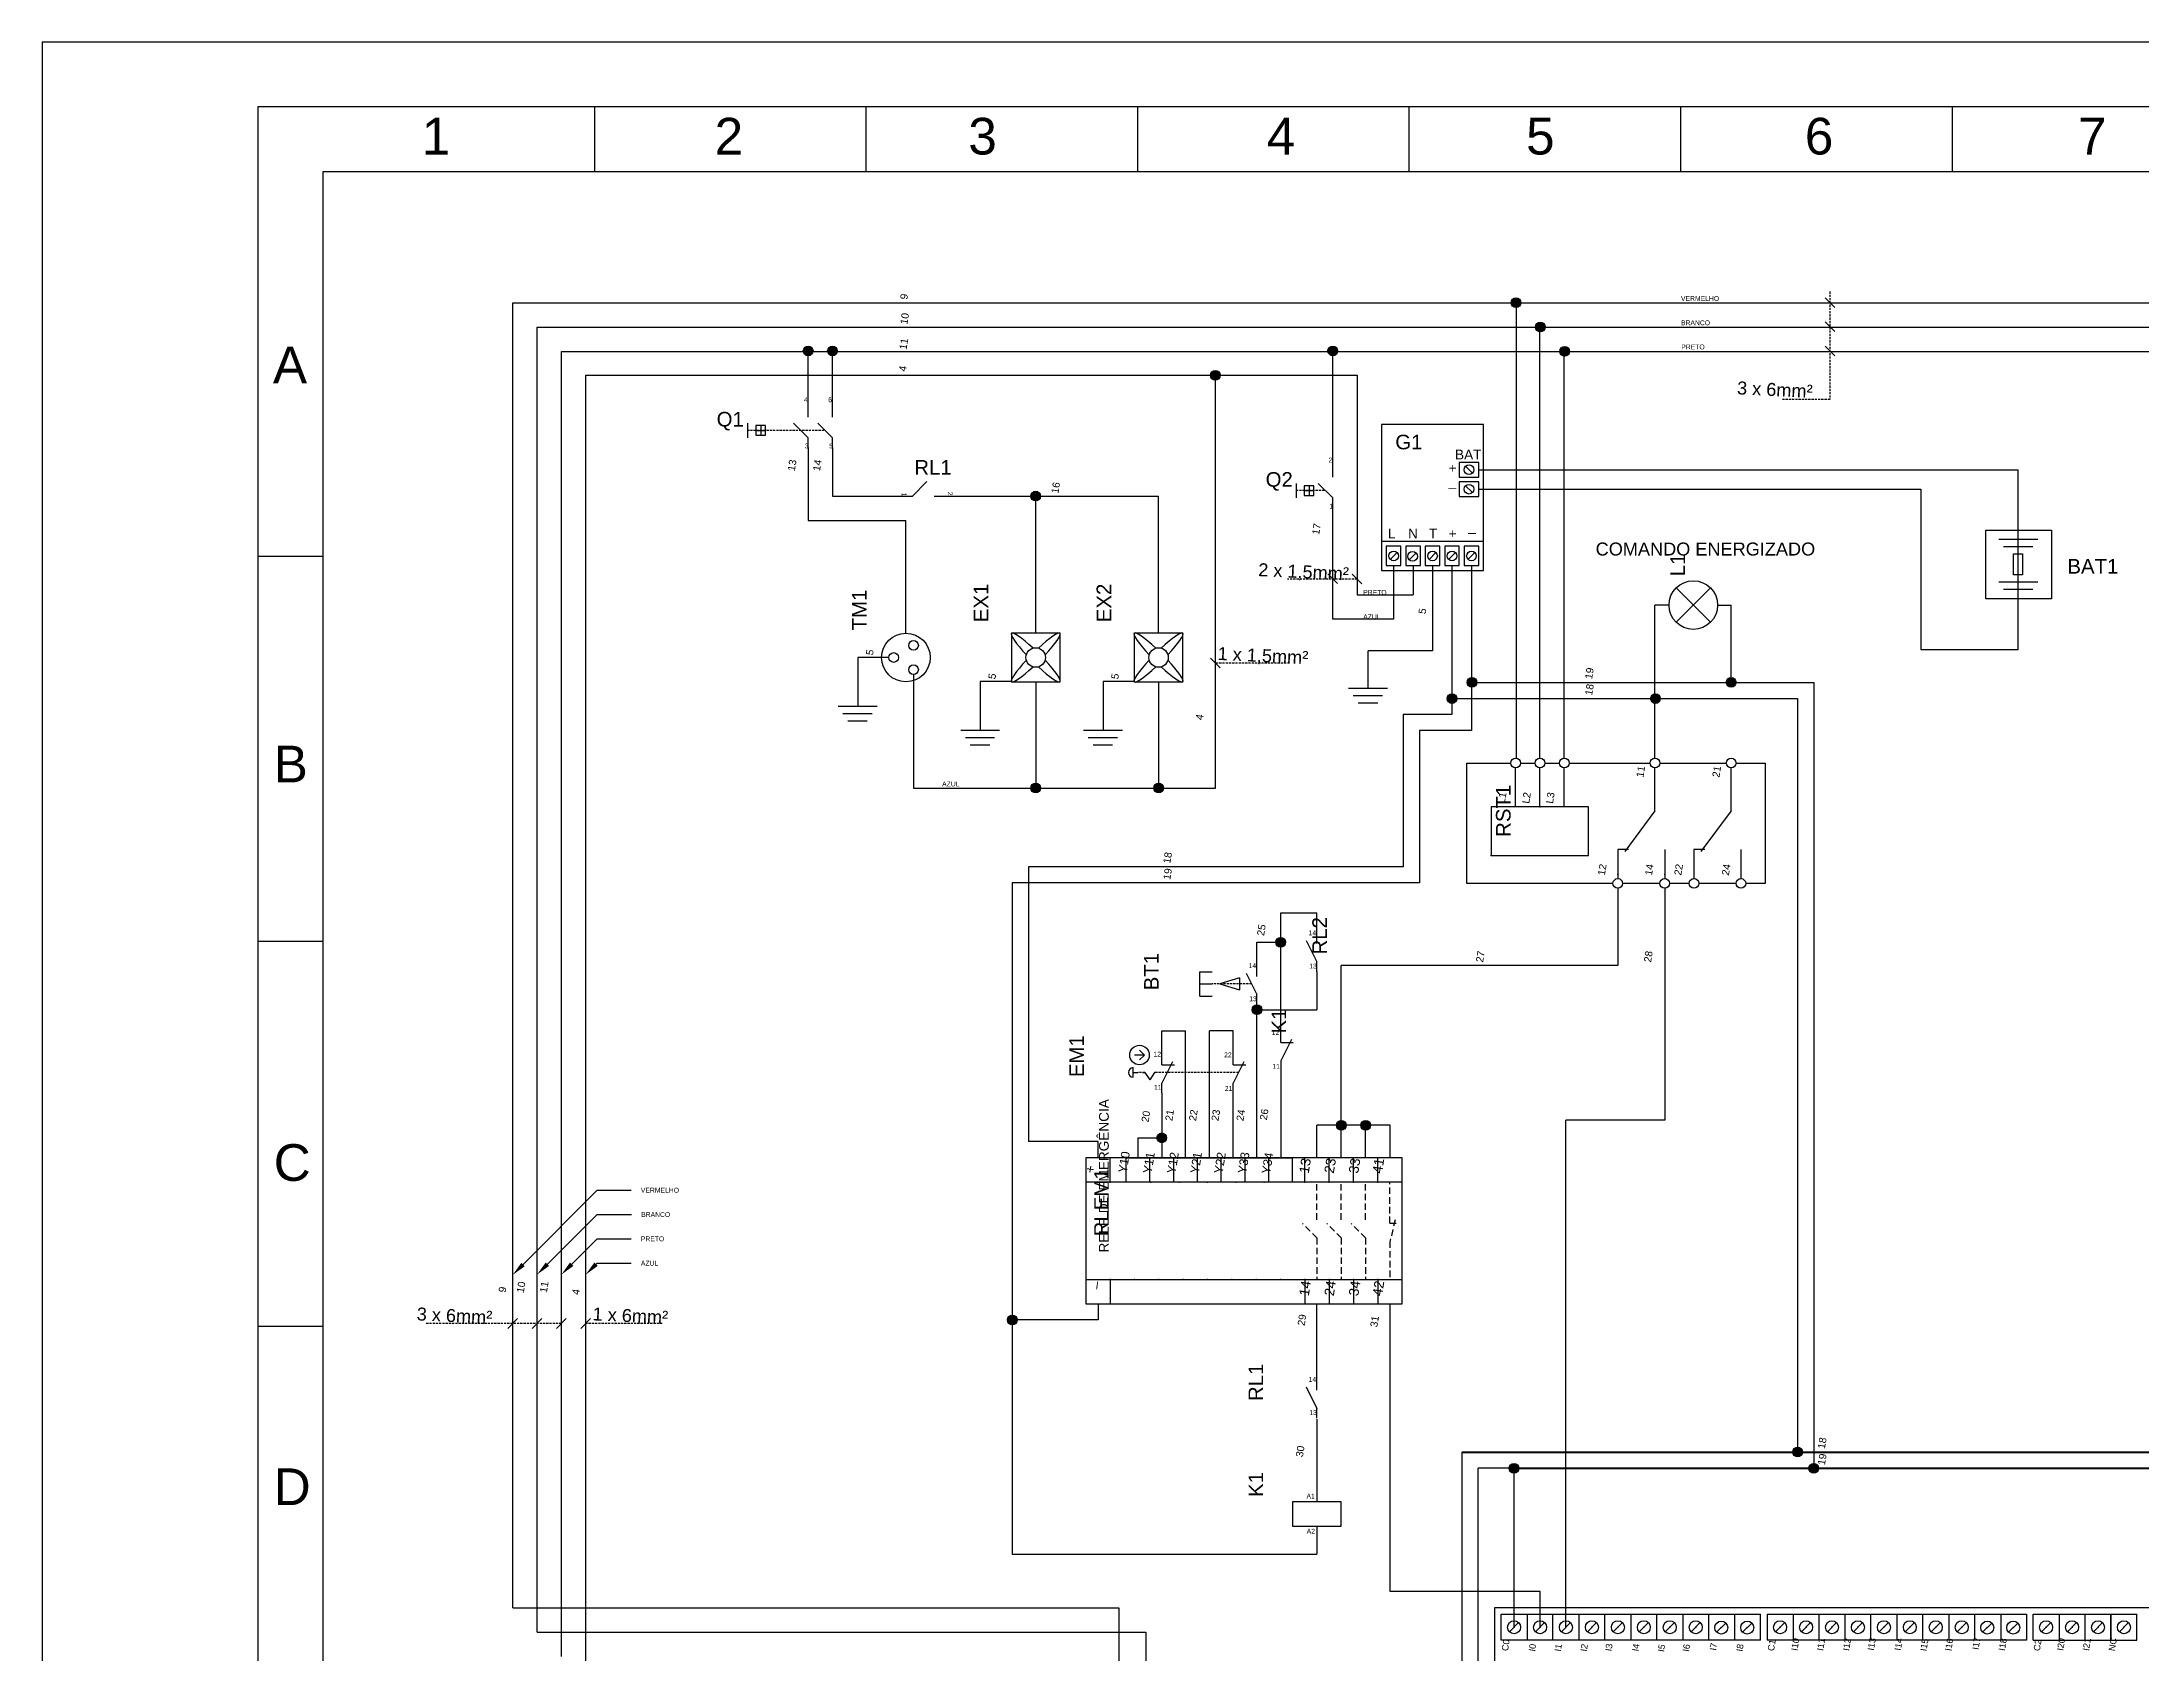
# Model space of a CAD drawing. Header units: millimetres. Extents: x 100 to 940, y 100 to 694.
# Drawn here: x 100 to 585.5, y 321.3 to 693.9 of the extents above; entities that cross this region are included whole.
import ezdxf
from ezdxf import colors
from ezdxf.entities.mleader import LeaderData, LeaderLine
from ezdxf.enums import TextEntityAlignment as Align
from ezdxf.math import Vec2, Vec3

# ---------------------------------------------------------------- set-up
doc = ezdxf.new("R2010")
doc.units = ezdxf.units.MM
doc.linetypes.add('DASHED', pattern=[0.75, 0.5, -0.25])
doc.styles.add('Annotative', font='Arial Regular.ttf')
doc.styles.add('Notes', font='Arial Regular.ttf', dxfattribs={"height": 3})

msp = doc.modelspace()

# ---------------------------------------------------------------- hatches: boundary and pattern name
for points in [[(441.92, 633.66, 1), (439.67, 633.66, 1)], [(447.54, 628.04, 1), (445.29, 628.04, 1)], [(278.25, 622.53, 1), (276, 622.53, 1)], [(283.88, 622.53, 1), (281.63, 622.53, 1)], [(399.54, 622.53, 1), (397.29, 622.53, 1)], [(453.17, 622.41, 1), (450.92, 622.41, 1)], [(372.41, 616.9, 1), (370.16, 616.9, 1)], [(330.86, 588.96, 1), (328.61, 588.96, 1)], [(431.72, 545.91, 1), (429.47, 545.91, 1)], [(491.64, 545.91, 1), (489.39, 545.91, 1)], [(427.11, 542.16, 1), (424.86, 542.16, 1)], [(474.15, 542.16, 1), (471.9, 542.16, 1)], [(330.86, 521.48, 1), (328.61, 521.48, 1)], [(359.27, 521.48, 1), (357.02, 521.48, 1)], [(387.51, 485.81, 1), (385.26, 485.81, 1)], [(382.01, 470.23, 1), (379.76, 470.23, 1)], [(401.51, 443.52, 1), (399.26, 443.52, 1)], [(407.14, 443.52, 1), (404.89, 443.52, 1)], [(360.01, 440.61, 1), (357.76, 440.61, 1)], [(325.44, 398.52, 1), (323.19, 398.52, 1)], [(506.99, 367.97, 1), (504.74, 367.97, 1)], [(441.45, 364.22, 1), (439.2, 364.22, 1)], [(510.74, 364.22, 1), (508.49, 364.22, 1)]]:
    msp.add_hatch(color=256).paths.add_polyline_path(points)

# ---------------------------------------------------------------- linework, layer by layer
for p, q in [((227.78, 664), (227.78, 679)), ((290.56, 664), (290.56, 679)), ((353.33, 664), (353.33, 679)), ((416.11, 664), (416.11, 679)), ((478.89, 664), (478.89, 679)), ((541.67, 664), (541.67, 679)), ((208.82, 633.66), (630.09, 633.66)), ((208.82, 331.94), (208.82, 633.66)), ((440.79, 633.66), (440.79, 528.37)), ((512.24, 634.79), (514.49, 632.54)), ((214.45, 628.04), (635.72, 628.04)), ((214.45, 326.32), (214.45, 628.04)), ((446.31, 528.38), (446.31, 628.04)), ((512.24, 629.28), (514.49, 627.03)), ((220.07, 622.41), (641.34, 622.41)), ((220.07, 320.69), (220.07, 622.41)), ((277.13, 610.6), (277.13, 622.53)), ((282.75, 610.6), (282.75, 622.53)), ((398.42, 593.31), (398.42, 622.53)), ((451.93, 528.38), (451.93, 622.41)), ((512.24, 623.65), (514.49, 621.4)), ((225.7, 184.53), (225.7, 616.9)), ((225.7, 616.9), (404.04, 616.9)), ((371.28, 521.48), (371.28, 616.9)), ((404.04, 616.9), (404.04, 566.14)), ((277.13, 607.23), (277.13, 610.6)), ((282.75, 607.23), (282.75, 610.6)), ((263.07, 605.83), (263.07, 602.46)), ((265.05, 604.14), (267.3, 604.14)), ((266.17, 605.27), (266.17, 603.02)), ((277.13, 602.46), (273.75, 605.83)), ((277.13, 600.21), (277.13, 602.46)), ((282.75, 602.46), (279.38, 605.83)), ((282.75, 600.21), (282.75, 602.46)), ((277.13, 600.21), (277.13, 583.34)), ((282.75, 600.21), (282.75, 588.96)), ((301.23, 588.96), (304.6, 592.34)), ((430.71, 594.26), (429.12, 595.85)), ((432.17, 595.06), (556.86, 595.06)), ((556.86, 553.53), (556.86, 595.06)), ((282.75, 588.96), (298.98, 588.96)), ((298.98, 588.96), (301.23, 588.96)), ((306.29, 588.96), (358.14, 588.96)), ((329.74, 557.28), (329.74, 588.96)), ((358.14, 557.28), (358.14, 588.96)), ((389.98, 591.91), (389.98, 588.54)), ((391.8, 590.22), (394.05, 590.22)), ((392.92, 591.35), (392.92, 589.1)), ((398.42, 588.54), (395.04, 591.91)), ((398.42, 586.29), (398.42, 588.54)), ((430.72, 589.76), (429.13, 591.35)), ((432.17, 590.56), (534.37, 590.56)), ((534.37, 590.56), (534.37, 553.53)), ((277.13, 583.34), (299.72, 583.34)), ((299.72, 557.28), (299.72, 583.34)), ((398.42, 560.51), (398.42, 586.29)), ((409.67, 578.51), (433.29, 578.51)), ((552.41, 578.97), (561.41, 578.97)), ((165, 575), (150, 575)), ((411.69, 574.34), (413.28, 575.93)), ((414.17, 572.89), (414.17, 574.01)), ((416.07, 574.23), (417.66, 575.82)), ((420.69, 574.34), (422.28, 575.93)), ((425.19, 574.34), (426.78, 575.93)), ((429.69, 574.35), (431.28, 575.94)), ((553.48, 577.28), (560.23, 577.28)), ((397.29, 571.02), (399.54, 568.77)), ((402.92, 570.91), (405.17, 568.66)), ((412.48, 572.89), (412.48, 560.51)), ((416.98, 572.89), (416.98, 566.14)), ((421.48, 572.89), (421.48, 553.21)), ((425.98, 572.89), (425.98, 542.16)), ((430.48, 572.89), (430.48, 545.91)), ((552.41, 569.11), (561.41, 569.11)), ((404.04, 566.14), (416.98, 566.14)), ((472.91, 528.38), (472.91, 563.76)), ((476.14, 563.76), (472.91, 563.76)), ((485.75, 567.74), (477.79, 559.79)), ((477.79, 567.74), (485.75, 559.79)), ((487.39, 563.76), (490.52, 563.76)), ((490.52, 546.07), (490.52, 563.76)), ((553.48, 567.43), (560.23, 567.43)), ((412.48, 560.51), (398.42, 560.51)), ((534.37, 553.53), (556.86, 553.53)), ((295.77, 551.63), (288.6, 551.63)), ((288.6, 551.63), (288.6, 540.38)), ((370.16, 551.5), (372.41, 549.25)), ((421.48, 553.21), (406.59, 553.21)), ((406.59, 544.55), (406.59, 553.21)), ((301.49, 547.71), (301.49, 521.48)), ((324.07, 546.1), (316.9, 546.1)), ((316.9, 546.1), (316.9, 534.85)), ((329.74, 546.03), (329.74, 521.48)), ((352.47, 546.1), (345.3, 546.1)), ((345.3, 546.1), (345.3, 534.85)), ((358.14, 546.03), (358.14, 521.48)), ((402.09, 544.55), (411.09, 544.55)), ((430.48, 545.91), (509.62, 545.91)), ((430.48, 545.91), (430.48, 534.75)), ((509.62, 545.91), (509.62, 364.22)), ((284.1, 540.38), (293.1, 540.38)), ((403.16, 542.86), (409.91, 542.86)), ((404.3, 541.17), (408.8, 541.17)), ((425.98, 542.16), (505.87, 542.16)), ((425.98, 542.16), (425.98, 538.5)), ((505.87, 542.16), (505.87, 367.97)), ((285.17, 538.69), (291.92, 538.69)), ((286.31, 537.01), (290.81, 537.01)), ((312.4, 534.85), (321.4, 534.85)), ((340.8, 534.85), (349.8, 534.85)), ((425.98, 538.5), (414.71, 538.5)), ((414.71, 538.5), (414.71, 503.28)), ((430.48, 534.75), (418.46, 534.75)), ((418.46, 534.75), (418.46, 499.53)), ((313.47, 533.16), (320.22, 533.16)), ((314.6, 531.47), (319.1, 531.47)), ((341.87, 533.16), (348.62, 533.16)), ((343.01, 531.47), (347.51, 531.47)), ((440.68, 517.13), (440.68, 526.13)), ((446.31, 517.13), (446.31, 526.13)), ((451.93, 517.13), (451.93, 526.13)), ((472.91, 516.24), (472.91, 526.13)), ((490.52, 516.24), (490.52, 526.13)), ((301.49, 521.48), (371.28, 521.48)), ((472.91, 516.24), (465.9, 506.77)), ((490.52, 516.24), (483.5, 506.77)), ((466.82, 507.3), (464.31, 507.3)), ((464.31, 507.3), (464.31, 500.55)), ((475.16, 507.3), (475.16, 500.55)), ((484.43, 507.3), (481.91, 507.3)), ((481.91, 507.3), (481.91, 500.55)), ((492.77, 507.3), (492.77, 500.55)), ((414.71, 503.28), (328.07, 503.28)), ((328.07, 503.28), (328.07, 439.77)), ((418.46, 499.53), (324.32, 499.53)), ((324.32, 499.53), (324.32, 398.52)), ((464.31, 498.3), (464.31, 480.44)), ((475.16, 498.3), (475.16, 444.66)), ((386.39, 485.81), (386.39, 492.65)), ((386.39, 492.65), (394.76, 492.65)), ((394.76, 487.76), (394.76, 492.65)), ((165, 486), (150, 486)), ((380.89, 480.18), (380.89, 485.81)), ((380.89, 485.81), (386.39, 485.81)), ((386.39, 464.87), (386.39, 485.81)), ((392.28, 486.24), (394.76, 481.29)), ((394.76, 485.51), (394.76, 487.76)), ((394.76, 485.51), (394.76, 487.76)), ((394.76, 479.04), (394.76, 481.29)), ((367.71, 473.38), (367.71, 479.01)), ((367.71, 479.01), (370.52, 479.01)), ((367.71, 476.19), (370.52, 476.19)), ((376.84, 477.6), (372.34, 476.19)), ((372.34, 476.19), (376.84, 474.79)), ((376.84, 477.6), (376.84, 474.79)), ((378.41, 478.67), (380.89, 473.72)), ((380.89, 477.93), (380.89, 480.18)), ((380.89, 477.93), (380.89, 480.18)), ((394.76, 479.04), (394.76, 470.23)), ((464.31, 480.44), (400.39, 480.44)), ((400.39, 436.02), (400.39, 480.44)), ((367.71, 473.38), (370.52, 473.38)), ((380.89, 471.47), (380.89, 473.72)), ((380.89, 436.02), (380.89, 471.47)), ((380.89, 470.23), (394.76, 470.23)), ((358.89, 459.71), (358.89, 465.34)), ((358.89, 465.34), (364.39, 465.34)), ((364.39, 436.02), (364.39, 465.34)), ((369.89, 436.02), (369.89, 465.34)), ((375.39, 465.34), (369.89, 465.34)), ((375.39, 459.71), (375.39, 465.34)), ((386.39, 462.62), (386.39, 464.87)), ((388.87, 463.36), (386.39, 458.4)), ((386.39, 462.62), (389.29, 462.62)), ((352.28, 454.6), (352.28, 456.85)), ((354.86, 459.75), (352.61, 459.75)), ((354.86, 459.75), (353.73, 460.88)), ((354.86, 459.75), (353.73, 458.63)), ((358.89, 457.46), (358.89, 459.71)), ((358.89, 457.46), (358.89, 459.71)), ((361.37, 458.2), (358.89, 453.25)), ((358.89, 457.46), (361.79, 457.46)), ((375.39, 457.46), (375.39, 459.71)), ((377.87, 458.2), (375.39, 453.25)), ((375.39, 457.46), (378.29, 457.46)), ((386.39, 458.4), (386.39, 436.02)), ((352.28, 455.72), (353.41, 455.72)), ((354.41, 455.72), (354.98, 455.72)), ((354.98, 455.72), (356.1, 454.04)), ((357.23, 455.72), (356.1, 454.04)), ((357.79, 455.72), (357.23, 455.72)), ((358.89, 451), (358.89, 453.25)), ((375.39, 451), (375.39, 453.25)), ((375.39, 436.02), (375.39, 453.25)), ((358.89, 451), (358.89, 436.02)), ((411.72, 443.52), (394.76, 443.52)), ((394.76, 436.02), (394.76, 443.52)), ((406.01, 436.02), (406.01, 443.52)), ((411.72, 436.02), (411.72, 443.52)), ((452.33, 339.48), (452.33, 444.66)), ((475.16, 444.66), (452.33, 444.66)), ((344.14, 439.77), (328.07, 439.77)), ((344.14, 436.02), (344.14, 439.77)), ((353.39, 436.02), (353.39, 440.61)), ((353.39, 440.61), (358.89, 440.61)), ((346.95, 436.02), (341.33, 436.02)), ((346.95, 430.4), (346.95, 436.02)), ((350.64, 430.4), (350.64, 436.02)), ((350.64, 436.02), (356.14, 436.02)), ((356.14, 430.4), (356.14, 436.02)), ((356.14, 436.02), (361.64, 436.02)), ((361.64, 430.4), (361.64, 436.02)), ((361.64, 436.02), (367.14, 436.02)), ((367.14, 430.4), (367.14, 436.02)), ((367.14, 436.02), (372.64, 436.02)), ((372.64, 430.4), (372.64, 436.02)), ((372.64, 436.02), (378.14, 436.02)), ((378.14, 430.4), (378.14, 436.02)), ((378.14, 436.02), (383.64, 436.02)), ((383.64, 430.4), (383.64, 436.02)), ((383.64, 436.02), (389.14, 436.02)), ((389.14, 430.4), (389.14, 436.02)), ((391.95, 430.4), (391.95, 436.02)), ((397.58, 430.4), (397.58, 436.02)), ((403.2, 430.4), (403.2, 436.02)), ((408.83, 430.4), (408.83, 436.02)), ((414.45, 430.4), (341.33, 430.4)), ((349.76, 430.4), (349.76, 430.4)), ((389.14, 430.4), (389.14, 430.4)), ((341.33, 407.9), (414.45, 407.9)), ((346.95, 407.9), (346.95, 402.27)), ((391.95, 407.9), (391.95, 402.27)), ((397.58, 407.9), (397.58, 402.27)), ((403.2, 407.9), (403.2, 402.27)), ((408.83, 407.9), (408.83, 402.27)), ((209.95, 398.82), (207.7, 396.57)), ((215.57, 398.82), (213.32, 396.57)), ((221.2, 398.82), (218.95, 396.57)), ((226.82, 398.82), (224.57, 396.57)), ((344.14, 398.52), (324.32, 398.52)), ((324.32, 398.52), (324.32, 344.38)), ((341.33, 402.27), (346.95, 402.27)), ((344.14, 402.27), (344.14, 398.52)), ((394.76, 384.53), (394.76, 402.27)), ((411.69, 335.73), (411.69, 402.27)), ((165, 397), (150, 397)), ((394.76, 382.28), (394.76, 384.53)), ((394.76, 382.28), (394.76, 384.53)), ((392.28, 383.02), (394.76, 378.06)), ((394.76, 375.81), (394.76, 378.06)), ((394.76, 375.57), (394.76, 365.09)), ((394.76, 365.09), (394.76, 356.43)), ((428.31, 219.48), (428.31, 367.97)), ((440.33, 364.22), (432.06, 364.22)), ((432.06, 223.23), (432.06, 364.22)), ((440.33, 327.48), (440.33, 364.22)), ((394.76, 350.81), (394.76, 344.38)), ((324.32, 344.38), (394.76, 344.38)), ((446.33, 335.73), (411.69, 335.73)), ((446.33, 331.98), (446.33, 335.73)), ((452.33, 331.98), (452.33, 339.48)), ((208.82, 331.94), (348.94, 331.94)), ((348.94, 331.94), (348.94, 238.54)), ((437.33, 330.48), (497.33, 330.48)), ((437.33, 324.48), (437.33, 330.48)), ((443.33, 330.48), (443.33, 324.48)), ((446.33, 327.48), (446.33, 331.98)), ((449.33, 324.48), (449.33, 330.48)), ((452.33, 327.48), (452.33, 331.98)), ((455.33, 330.48), (455.33, 324.48)), ((461.33, 324.48), (461.33, 330.48)), ((467.33, 330.48), (467.33, 324.48)), ((473.33, 324.48), (473.33, 330.48)), ((479.33, 330.48), (479.33, 324.48)), ((485.33, 324.48), (485.33, 330.48)), ((491.33, 330.48), (491.33, 324.48)), ((497.33, 324.48), (497.33, 330.48)), ((498.83, 330.48), (498.83, 324.48)), ((498.83, 330.48), (558.83, 330.48)), ((504.83, 330.48), (504.83, 324.48)), ((510.83, 324.48), (510.83, 330.48)), ((516.83, 330.48), (516.83, 324.48)), ((522.83, 324.48), (522.83, 330.48)), ((528.83, 330.48), (528.83, 324.48)), ((534.83, 324.48), (534.83, 330.48)), ((540.83, 330.48), (540.83, 324.48)), ((546.83, 324.48), (546.83, 330.48)), ((552.83, 330.48), (552.83, 324.48)), ((558.83, 330.48), (558.83, 324.48)), ((560.33, 324.48), (560.33, 330.48)), ((560.33, 330.48), (584.33, 330.48)), ((566.33, 330.48), (566.33, 324.48)), ((572.33, 324.48), (572.33, 330.48)), ((578.33, 330.48), (578.33, 324.48)), ((578.33, 324.48), (578.33, 330.48)), ((584.33, 324.48), (584.33, 330.48)), ((214.45, 326.32), (355.19, 326.32)), ((355.19, 326.32), (355.19, 232.92)), ((439.27, 326.42), (441.39, 328.54)), ((445.27, 326.42), (447.39, 328.54)), ((451.27, 326.42), (453.39, 328.54)), ((457.27, 326.42), (459.39, 328.54)), ((463.27, 326.42), (465.39, 328.54)), ((469.27, 326.42), (471.39, 328.54)), ((475.27, 326.42), (477.39, 328.54)), ((481.27, 326.42), (483.39, 328.54)), ((487.16, 326.32), (489.29, 328.44)), ((493.16, 326.32), (495.29, 328.44)), ((500.77, 326.42), (502.89, 328.54)), ((506.77, 326.42), (508.89, 328.54)), ((512.77, 326.42), (514.89, 328.54)), ((518.77, 326.42), (520.89, 328.54)), ((524.77, 326.42), (526.89, 328.54)), ((530.77, 326.42), (532.89, 328.54)), ((536.77, 326.42), (538.89, 328.54)), ((542.77, 326.42), (544.89, 328.54)), ((548.66, 326.32), (550.79, 328.44)), ((554.66, 326.32), (556.79, 328.44)), ((562.27, 326.42), (564.39, 328.54)), ((568.27, 326.42), (570.39, 328.54)), ((574.27, 326.42), (576.39, 328.54)), ((580.27, 326.42), (582.39, 328.54)), ((497.33, 324.48), (437.33, 324.48)), ((558.83, 324.48), (498.83, 324.48)), ((560.33, 324.48), (584.33, 324.48))]:
    msp.add_line(p, q)
at = {"linetype": 'DASHED'}
for p, q in [((513.36, 636.25), (513.36, 611.28)), ((513.36, 611.28), (502.11, 611.28)), ((280.78, 604.14), (263.07, 604.14)), ((396.45, 590.22), (389.98, 590.22)), ((404.04, 569.78), (387.96, 569.78)), ((388.42, 550.38), (371.28, 550.38)), ((379.65, 476.19), (370.52, 476.19)), ((354.98, 455.72), (353.41, 455.72)), ((376.63, 455.72), (357.79, 455.72)), ((220.07, 397.69), (188.56, 397.69)), ((243.38, 397.69), (225.7, 397.69))]:
    msp.add_line(p, q, dxfattribs=at)
at = {"linetype": 'DASHED', "ltscale": 3}
for p, q in [((394.76, 421.68), (394.76, 430.4)), ((400.39, 421.68), (400.39, 430.4)), ((406.01, 421.68), (406.01, 430.4)), ((411.64, 420.89), (411.64, 430.4)), ((394.76, 417.46), (391.39, 420.83)), ((400.39, 417.46), (397.01, 420.83)), ((406.01, 417.46), (402.64, 420.83)), ((412.84, 421.63), (411.64, 416.67)), ((411.64, 420.89), (413.09, 420.89)), ((394.76, 417.46), (394.76, 407.9)), ((400.39, 417.46), (400.39, 407.9)), ((406.01, 417.46), (406.01, 407.9)), ((411.64, 416.67), (411.64, 407.9))]:
    msp.add_line(p, q, dxfattribs=at)
at = {"lineweight": 50}
for p, q in [((428.31, 367.97), (672.67, 367.97)), ((440.33, 364.22), (670.79, 364.22))]:
    msp.add_line(p, q, dxfattribs=at)
for points in [[(100, 100), (940, 100), (940, 693.94), (100, 693.94)], [(150, 679), (925, 679), (925, 115), (150, 115)], [(165, 664), (730, 664), (730, 130), (165, 130)], [(549.42, 581.1), (564.6, 581.1), (564.6, 565.23), (549.42, 565.23)], [(555.83, 575.58), (557.89, 575.58), (557.89, 570.8), (555.83, 570.8)], [(435.81, 226.98), (630.88, 226.98), (630.88, 331.98), (435.81, 331.98)]]:
    msp.add_lwpolyline(points, close=True)
at = {"lineweight": 30}
for points in [[(265.05, 603.02), (267.3, 603.02), (267.3, 605.27), (265.05, 605.27)], [(409.67, 571.76), (433.29, 571.76), (433.29, 605.51), (409.67, 605.51)], [(432.17, 593.37), (432.17, 596.74), (427.67, 596.74), (427.67, 593.37)], [(391.8, 589.1), (394.05, 589.1), (394.05, 591.35), (391.8, 591.35)], [(432.17, 588.87), (432.17, 592.24), (427.67, 592.24), (427.67, 588.87)], [(410.79, 572.89), (414.17, 572.89), (414.17, 577.39), (410.79, 577.39)], [(415.29, 572.89), (418.67, 572.89), (418.67, 577.39), (415.29, 577.39)], [(419.79, 572.89), (423.17, 572.89), (423.17, 577.39), (419.79, 577.39)], [(424.29, 572.89), (427.67, 572.89), (427.67, 577.39), (424.29, 577.39)], [(428.79, 572.89), (432.17, 572.89), (432.17, 577.39), (428.79, 577.39)], [(324.11, 546.03), (335.36, 546.03), (335.36, 557.28), (324.11, 557.28)], [(352.52, 546.03), (363.77, 546.03), (363.77, 557.28), (352.52, 557.28)], [(435.06, 505.88), (457.56, 505.88), (457.56, 517.13), (435.06, 517.13)], [(341.33, 402.27), (414.45, 402.27), (414.45, 436.02), (341.33, 436.02)], [(389.14, 350.81), (400.39, 350.81), (400.39, 356.43), (389.14, 356.43)]]:
    msp.add_lwpolyline(points, close=True, dxfattribs=at)
for points in [[(463.18, 499.42), (429.43, 499.42), (429.43, 527.25), (439.56, 527.25)], [(441.81, 527.25), (445.18, 527.25)], [(447.43, 527.25), (450.81, 527.25)], [(453.06, 527.25), (471.79, 527.25)], [(474.04, 527.25), (489.39, 527.25)], [(491.64, 527.25), (498.39, 527.25), (498.39, 499.42), (493.89, 499.42)], [(474.04, 499.42), (465.43, 499.42)], [(480.79, 499.42), (476.29, 499.42)], [(491.64, 499.42), (483.04, 499.42)]]:
    msp.add_lwpolyline(points, dxfattribs=at)
for centre, radius in [((440.79, 633.66), 1.12), ((446.42, 628.04), 1.12), ((277.13, 622.53), 1.12), ((282.75, 622.53), 1.12), ((398.42, 622.53), 1.12), ((452.04, 622.41), 1.12), ((371.28, 616.9), 1.12), ((329.74, 588.96), 1.12), ((430.59, 545.91), 1.12), ((490.52, 545.91), 1.12), ((425.98, 542.16), 1.12), ((473.02, 542.16), 1.12), ((329.74, 521.48), 1.12), ((358.14, 521.48), 1.12), ((386.39, 485.81), 1.12), ((380.89, 470.23), 1.12), ((400.39, 443.52), 1.12), ((406.01, 443.52), 1.12), ((358.89, 440.61), 1.12), ((324.32, 398.52), 1.12), ((505.87, 367.97), 1.12), ((440.33, 364.22), 1.12), ((509.62, 364.22), 1.12), ((440.33, 327.48), 1.5), ((446.33, 327.48), 1.5), ((452.33, 327.48), 1.5), ((458.33, 327.48), 1.5), ((464.33, 327.48), 1.5), ((470.33, 327.48), 1.5), ((476.33, 327.48), 1.5), ((482.33, 327.48), 1.5), ((488.23, 327.38), 1.5), ((494.23, 327.38), 1.5), ((501.83, 327.48), 1.5), ((507.83, 327.48), 1.5), ((513.83, 327.48), 1.5), ((519.83, 327.48), 1.5), ((525.83, 327.48), 1.5), ((531.83, 327.48), 1.5), ((537.83, 327.48), 1.5), ((543.83, 327.48), 1.5), ((549.73, 327.38), 1.5), ((555.73, 327.38), 1.5), ((563.33, 327.48), 1.5), ((569.33, 327.48), 1.5), ((575.33, 327.48), 1.5), ((581.33, 327.48), 1.5)]:
    msp.add_circle(centre, radius)
for centre, radius in [((429.92, 595.06), 1.12), ((429.92, 590.56), 1.12), ((412.48, 575.14), 1.12), ((416.86, 575.02), 1.12), ((421.48, 575.14), 1.12), ((425.98, 575.14), 1.12), ((430.48, 575.14), 1.12), ((481.77, 563.76), 5.62), ((299.72, 551.65), 5.62), ((301.49, 554.46), 1.12), ((329.74, 551.65), 2.25), ((358.14, 551.65), 2.25), ((296.89, 551.65), 1.12), ((301.49, 548.84), 1.12), ((440.68, 527.25), 1.12), ((446.31, 527.25), 1.12), ((451.93, 527.25), 1.12), ((472.91, 527.25), 1.12), ((490.52, 527.25), 1.12), ((464.31, 499.42), 1.12), ((475.16, 499.42), 1.12), ((481.91, 499.42), 1.12), ((492.77, 499.42), 1.12), ((353.73, 459.75), 2.25)]:
    msp.add_circle(centre, radius, dxfattribs=at)
msp.add_arc((352.28, 455.72), 1.12, 90, 270, dxfattribs=at)
for centre, major_axis, start_param, end_param in [((329.74, 551.65), (5.63, -5.63), 8.104015, 10.745541), ((329.74, 551.65), (-5.63, -5.63), 1.820829, 4.462356), ((358.14, 551.65), (5.63, -5.63), 8.104015, 10.745541), ((358.14, 551.65), (-5.63, -5.63), 1.820829, 4.462356), ((329.74, 551.65), (-5.63, -5.63), 4.962422, 7.603949), ((329.74, 551.65), (5.63, -5.63), 4.962422, 7.603949), ((358.14, 551.65), (-5.63, -5.63), 4.962422, 7.603949), ((358.14, 551.65), (5.63, -5.63), 4.962422, 7.603949)]:
    msp.add_ellipse(centre, major_axis=major_axis, ratio=0.141421, start_param=start_param, end_param=end_param, dxfattribs=at)
for p in [(446.31, 517.13), (446.31, 517.13), (435.06, 505.88), (435.06, 505.88), (464.31, 501.5), (464.31, 501.5), (475.16, 501.5), (475.16, 501.5), (346.95, 430.4), (356.33, 430.4), (362.89, 430.4), (369.45, 430.4), (376.01, 430.4), (382.58, 430.4), (391.95, 430.4), (397.58, 430.4), (403.2, 430.4), (408.83, 430.4), (346.95, 407.9), (352.58, 407.9), (358.2, 407.9), (363.83, 407.9), (369.45, 407.9), (375.08, 407.9), (380.7, 407.9), (386.33, 407.9), (391.95, 407.9), (397.58, 407.9), (403.2, 407.9), (408.83, 407.9)]:
    msp.add_point(p, dxfattribs=at)
for p in [(440.33, 327.48), (446.33, 327.48), (452.33, 327.48), (458.33, 327.48), (464.33, 327.48), (470.33, 327.48), (476.33, 327.48), (482.33, 327.48), (488.23, 327.38), (494.23, 327.38), (501.83, 327.48), (507.83, 327.48), (513.83, 327.48), (519.83, 327.48), (525.83, 327.48), (531.83, 327.48), (537.83, 327.48), (543.83, 327.48), (549.73, 327.38), (555.73, 327.38), (563.33, 327.48), (569.33, 327.48), (575.33, 327.48), (581.33, 327.48)]:
    msp.add_point(p)

# ---------------------------------------------------------------- texts
for s, height, style, p in [('1', 8.48, 'Notes', (187.8, 667.93)), ('2', 8.48, 'Notes', (255.51, 667.93)), ('3', 8.48, 'Notes', (314.16, 667.93)), ('4', 8.48, 'Notes', (383.17, 667.93)), ('5', 8.48, 'Notes', (443.11, 667.93)), ('6', 8.48, 'Notes', (507.55, 667.93)), ('7', 8.48, 'Notes', (570.69, 667.93)), ('VERMELHO', 1.125, 'Annotative', (478.92, 634.08)), ('BRANCO', 1.125, 'Annotative', (478.92, 628.46)), ('A', 8.48, 'Notes', (153.39, 615.03)), ('PRETO', 1.125, 'Annotative', (478.99, 622.88)), ('COMANDO ENERGIZADO', 3, 'Annotative', (459.19, 575.23)), ('PRETO', 1.125, 'Annotative', (405.45, 566.14)), ('AZUL', 1.125, 'Annotative', (405.45, 560.51)), ('B', 8.48, 'Notes', (153.57, 522.79)), ('AZUL', 1.125, 'Annotative', (308.1, 521.85)), ('C', 8.48, 'Notes', (153.57, 430.66)), ('D', 8.48, 'Notes', (153.57, 355.71))]:
    msp.add_text(s, height=height, dxfattribs=dict(style=style)).set_placement(p)
at = {"style": 'Notes'}
for s, height, p in [('9', 1.69, (300.14, 634.95)), ('10', 1.688, (300.26, 629.86)), ('11', 1.688, (300.07, 624.02)), ('4', 1.69, (299.83, 618.31)), ('16', 1.688, (335.18, 590.75)), ('17', 1.688, (395.47, 581.21)), ('5', 1.69, (419.96, 562.25)), ('19', 1.688, (458.57, 547.86)), ('5', 1.69, (320.51, 547.18)), ('5', 1.69, (348.91, 547.18)), ('18', 1.688, (458.57, 544.11)), ('4', 1.69, (368.45, 537.75)), ('18', 1.688, (361.05, 505.22)), ('19', 1.688, (361.05, 501.47)), ('25', 1.688, (382.73, 488.52)), ('27', 1.688, (433.36, 482.38)), ('28', 1.688, (472.2, 482.38)), ('20', 1.688, (356.03, 445.42)), ('21', 1.688, (361.51, 445.71)), ('22', 1.688, (367, 445.71)), ('23', 1.688, (372.19, 445.71)), ('24', 1.688, (377.97, 445.71)), ('26', 1.688, (383.37, 445.88)), ('9', 1.69, (207.29, 405.4)), ('10', 1.688, (211.58, 405.96)), ('11', 1.688, (216.92, 406)), ('4', 1.69, (224.27, 404.87)), ('29', 1.688, (392.11, 398.37)), ('31', 1.688, (408.91, 398.03)), ('30', 1.688, (391.7, 368)), ('18', 1.688, (512.39, 369.91)), ('19', 1.688, (512.39, 366.16)), ('C0', 1.5, (439.13, 323.2)), ('I0', 1.5, (445.31, 322.65)), ('I1', 1.5, (451.27, 322.64)), ('I2', 1.5, (457.26, 322.63)), ('I3', 1.5, (462.99, 322.7)), ('I4', 1.5, (469.22, 322.68)), ('I5', 1.5, (475.15, 322.55)), ('I6', 1.5, (480.9, 322.59)), ('I7', 1.5, (487.17, 322.87)), ('I8', 1.5, (493.28, 322.63)), ('C1', 1.5, (500.63, 323.2)), ('I10', 1.5, (506.07, 323.39)), ('I11', 1.5, (512.03, 323.38)), ('I12', 1.5, (518.02, 323.37)), ('I13', 1.5, (523.75, 323.44)), ('I14', 1.5, (529.98, 323.42)), ('I15', 1.5, (535.91, 323.29)), ('I16', 1.5, (541.66, 323.33)), ('I17', 1.5, (547.93, 323.61)), ('I18', 1.5, (554.04, 323.37)), ('C2', 1.5, (562.08, 323.2)), ('I20', 1.5, (567.52, 323.39)), ('I21', 1.5, (573.48, 323.38)), ('NC', 1.5, (579.47, 323.37))]:
    msp.add_text(s, height=height, rotation=80.899, dxfattribs=at).set_placement(p, align=Align.CENTER)
at = {"lineweight": 30, "style": 'Notes'}
for s, height, p in [('4', 1.12, (276.14, 610.66)), ('6', 1.12, (281.76, 610.66)), ('Q1', 3.375, (255.97, 605.05)), ('G1', 3.375, (412.87, 599.78)), ('3', 1.12, (276.36, 600)), ('5', 1.12, (281.98, 600)), ('RL1', 3.375, (301.66, 593.93)), ('2', 1.12, (397.43, 596.74)), ('BAT', 2.25, (426.68, 597.45)), ('Q2', 3.375, (382.89, 591.13)), ('+', 2.25, (425.22, 594.3)), ('_', 2.25, (425.18, 591.23)), ('1', 1.12, (397.65, 586.08)), ('L', 2.25, (411.17, 579.19)), ('N', 2.25, (415.83, 579.19)), ('T', 2.25, (420.64, 579.19)), ('+', 2.25, (425.22, 579.19)), ('_', 2.25, (429.72, 580.85)), ('BAT1', 3.375, (568.25, 571.05)), ('14', 1.125, (392.83, 487.43)), ('14', 1.125, (378.96, 479.86)), ('13', 1.125, (392.98, 479.76)), ('13', 1.125, (379.1, 472.19)), ('12', 1.125, (384.29, 464.38)), ('12', 1.125, (356.96, 459.39)), ('22', 1.125, (373.29, 459.22)), ('11', 1.125, (384.45, 456.59)), ('11', 1.125, (357.1, 451.72)), ('21', 1.125, (373.45, 451.44)), ('14', 1.125, (392.83, 384.2)), ('13', 1.125, (392.98, 376.53)), ('A1', 1.125, (392.34, 357.23)), ('A2', 1.125, (392.38, 349.1))]:
    msp.add_text(s, height=height, dxfattribs=at).set_placement(p)
at = {"style": 'Notes'}
for s, height, rotation, p in [('3 x 6mm²', 3, 357.2768, (491.83, 612.5)), ('2 x 1,5mm²', 3, 357.2768, (381.13, 570.48)), ('EX1', 3.375, 90, (318.78, 559.81)), ('EX2', 3.375, 90, (347.19, 559.81)), ('TM1', 3.375, 90, (290.67, 557.92)), ('1 x 1,5mm²', 3, 357.2768, (371.74, 551.1)), ('RL2', 3.375, 90, (397.06, 483)), ('3 x 6mm²', 3, 357.2768, (186.58, 398.42)), ('1 x 6mm²', 3, 357.2768, (227.24, 398.42)), ('RL1', 3.375, 90, (382.32, 379.77)), ('K1', 3.375, 90, (382.32, 357.61))]:
    msp.add_text(s, height=height, rotation=rotation, dxfattribs=at).set_placement(p)
at = {"lineweight": 30, "style": 'Notes'}
for s, height, p in [('13', 1.688, (274.24, 595.96)), ('14', 1.688, (280.06, 595.96)), ('5', 1.69, (292.21, 552.71)), ('11', 1.688, (470.43, 525.14)), ('21', 1.688, (488, 525.14)), ('L1', 1.688, (438.38, 519.07)), ('L2', 1.688, (444.02, 519.07)), ('L3', 1.688, (449.52, 519.07)), ('12', 1.688, (461.52, 502.47)), ('14', 1.688, (472.41, 502.47)), ('22', 1.688, (479.19, 502.47)), ('24', 1.688, (490.19, 502.47)), ('Y10', 2, (351.15, 434.84)), ('Y11', 2, (356.9, 434.69)), ('Y12', 2, (362.44, 434.67)), ('Y21', 2, (367.81, 434.69)), ('Y22', 2, (373.32, 434.66)), ('Y33', 2, (378.79, 434.68)), ('Y34', 2, (384.31, 434.59)), ('+', 2.25, (343.44, 433.19)), ('13', 2.25, (393.12, 433.99)), ('23', 2.25, (398.91, 433.99)), ('33', 2.25, (404.55, 433.99)), ('41', 2.25, (410.06, 433.99)), ('_', 2.25, (343.41, 406.59)), ('14', 2.25, (393.13, 405.65)), ('24', 2.25, (398.91, 405.65)), ('34', 2.25, (404.56, 405.65)), ('42', 2.25, (410.07, 405.65))]:
    msp.add_text(s, height=height, rotation=80.899, dxfattribs=at).set_placement(p, align=Align.CENTER)
for s, height, rotation, p in [('1', 1.12, 270, (298.77, 589.73)), ('2', 1.12, 270, (309.43, 589.95)), ('L1', 3.375, 90, (479.87, 570.44)), ('RST1', 3.375, 90, (439.52, 510.19)), ('BT1', 3.375, 90, (358.17, 474.72)), ('K1', 3.375, 90, (387.64, 464.74)), ('EM1', 3.375, 90, (340.88, 454.64)), ('RELE DE EMERGÊNCIA', 2.25, 90, (346.63, 414.1)), ('RLEM1', 3.375, 90, (346.63, 417.83))]:
    msp.add_text(s, height=height, rotation=rotation, dxfattribs=at).set_placement(p)

# ---------------------------------------------------------------- leaders
ml = msp.add_multileader_mtext('Standard')
ml.set_content('VERMELHO', color=256, style='Notes')
ml.set_leader_properties()
ml.build(insert=Vec2(0, 0))
ml.multileader.update_dxf_attribs({"dogleg_length": 7, "arrow_head_size": 3.38})
ctx = ml.context
ctx.base_point, ctx.char_height, ctx.arrow_head_size, ctx.landing_gap_size, ctx.plane_origin = Vec3(236.2, 428.5), 1.125, 3.38, 2.25, Vec3(208.82, 409)
notes = []
notes.append((ctx, [(0, (1, 1, 0), (228.32, 428.5), (1, 0), 7.88, [(0, [(208.82, 408.92)], 0, [])])]))
ctx.mtext.insert, ctx.mtext.flow_direction = Vec3(238.45, 429.07), 5
ml = msp.add_multileader_mtext('Standard')
ml.set_content('BRANCO', color=256, style='Notes')
ml.set_leader_properties()
ml.build(insert=Vec2(0, 0))
ml.multileader.update_dxf_attribs({"dogleg_length": 7, "arrow_head_size": 3.38})
ctx = ml.context
ctx.base_point, ctx.char_height, ctx.arrow_head_size, ctx.landing_gap_size, ctx.plane_origin = Vec3(236.27, 422.87), 1.125, 3.38, 2.25, Vec3(214.45, 409)
notes.append((ctx, [(0, (1, 1, 0), (228.32, 422.87), (1, 0), 7.95, [(0, [(214.45, 409)], 0, [])])]))
ctx.mtext.insert, ctx.mtext.flow_direction = Vec3(238.52, 423.44), 5
ml = msp.add_multileader_mtext('Standard')
ml.set_content('PRETO', color=256, style='Notes')
ml.set_leader_properties()
ml.build(insert=Vec2(0, 0))
ml.multileader.update_dxf_attribs({"dogleg_length": 7, "arrow_head_size": 3.38})
ctx = ml.context
ctx.base_point, ctx.char_height, ctx.arrow_head_size, ctx.landing_gap_size, ctx.plane_origin = Vec3(236.2, 417.25), 1.125, 3.38, 2.25, Vec3(220.07, 409)
notes.append((ctx, [(0, (1, 1, 0), (228.32, 417.25), (1, 0), 7.88, [(0, [(220.07, 409)], 0, [])])]))
ctx.mtext.insert, ctx.mtext.flow_direction = Vec3(238.45, 417.82), 5
ml = msp.add_multileader_mtext('Standard')
ml.set_content('AZUL', color=256, style='Notes')
ml.set_leader_properties()
ml.build(insert=Vec2(0, 0))
ml.multileader.update_dxf_attribs({"dogleg_length": 7, "arrow_head_size": 3.38})
ctx = ml.context
ctx.base_point, ctx.char_height, ctx.arrow_head_size, ctx.landing_gap_size, ctx.plane_origin = Vec3(236.2, 411.62), 1.125, 3.38, 2.25, Vec3(225.7, 409)
notes.append((ctx, [(0, (1, 1, 0), (228.32, 411.62), (1, 0), 7.88, [(0, [(225.7, 409)], 0, [])])]))
ctx.mtext.insert, ctx.mtext.flow_direction = Vec3(238.45, 412.19), 5
for ctx, leaders in notes:
    for number, flags, end, landing, length, lines in leaders:
        leader = LeaderData()
        leader.index, (leader.has_last_leader_line, leader.has_dogleg_vector, leader.attachment_direction) = number, flags
        leader.last_leader_point, leader.dogleg_vector, leader.dogleg_length = Vec3(end), Vec3(landing), length
        for number, points, colour, breaks in lines:
            line = LeaderLine()
            line.index, line.vertices, line.color, line.breaks = number, Vec3.list(points), colors.encode_raw_color(colour), breaks
            leader.lines.append(line)
        ctx.leaders.append(leader)

doc.saveas('drawing.dxf')
